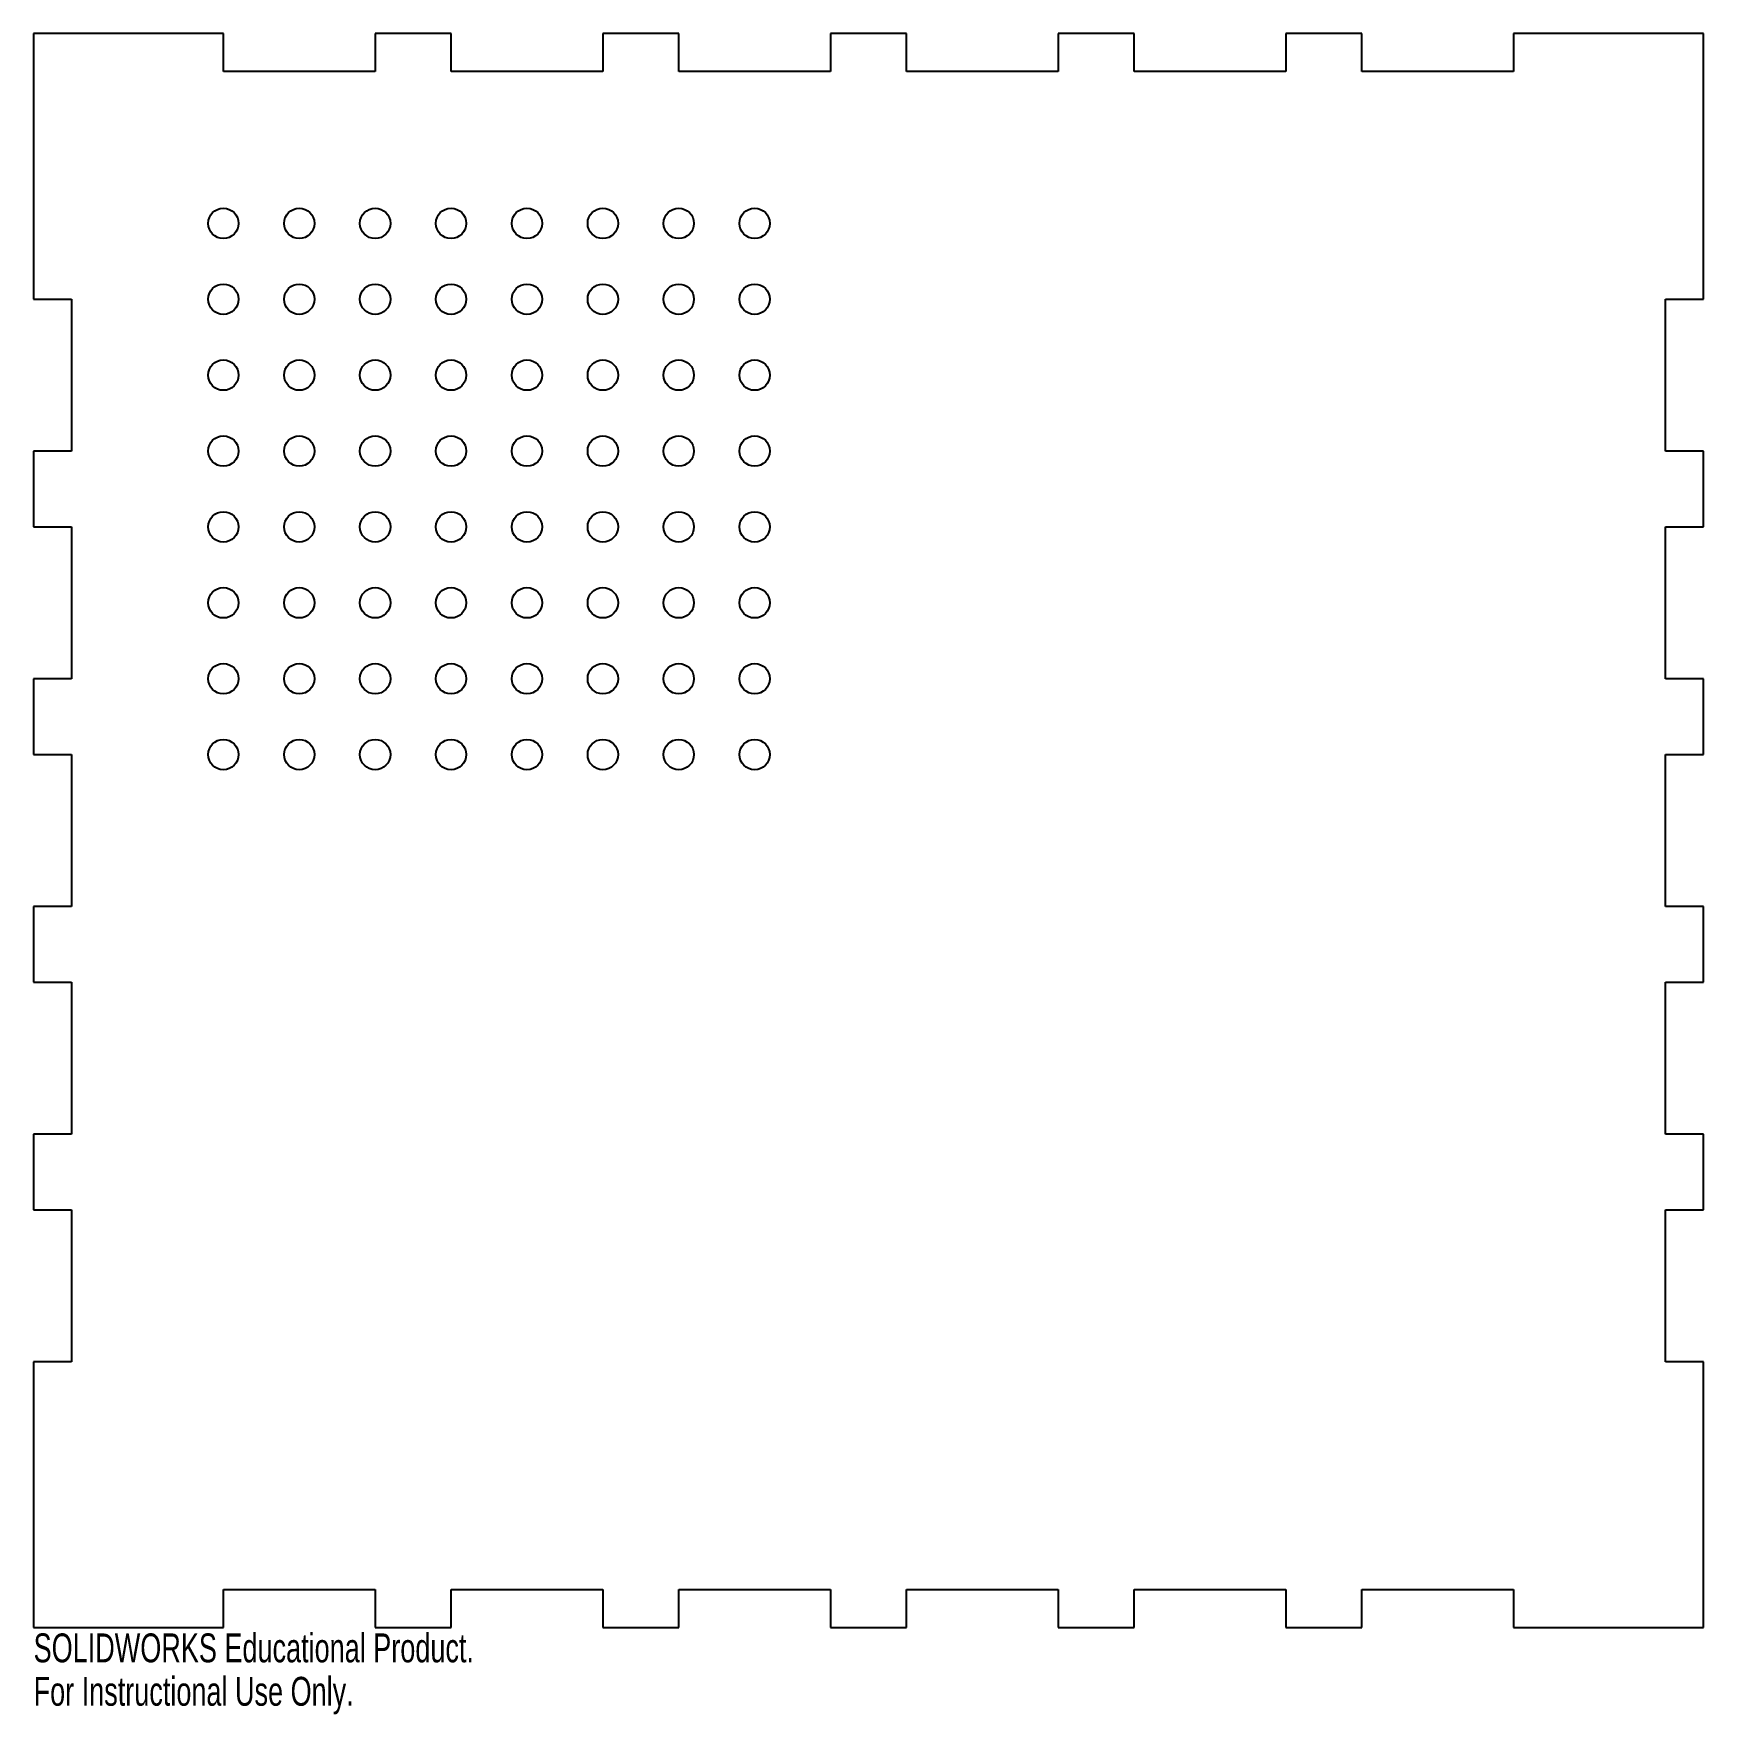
# Model space of a CAD drawing. Header units: inches. Extents: x -5.5 to 5.5, y -5.8 to 5.2.
import ezdxf

# ---------------------------------------------------------------- set-up
doc = ezdxf.new("R2010")
doc.units = ezdxf.units.IN
doc.header["$MEASUREMENT"] = 0
doc.styles.add('SLDTEXTSTYLE0', font='TXT', dxfattribs={"width": 0.7})

msp = doc.modelspace()

# ---------------------------------------------------------------- linework, layer by layer
at = {"color": 7, "linetype": 'Continuous', "lineweight": 25}
for p, q in [((-4.25, 5.25), (-5.5, 5.25)), ((-5.5, 5.25), (-5.5, 3.5)), ((-4.25, 5), (-4.25, 5.25)), ((-2.75, 5.25), (-3.25, 5.25)), ((-3.25, 5.25), (-3.25, 5)), ((-2.75, 5), (-2.75, 5.25)), ((-1.25, 5.25), (-1.75, 5.25)), ((-1.75, 5.25), (-1.75, 5)), ((-1.25, 5), (-1.25, 5.25)), ((0.25, 5.25), (-0.25, 5.25)), ((-0.25, 5.25), (-0.25, 5)), ((0.25, 5), (0.25, 5.25)), ((1.75, 5.25), (1.25, 5.25)), ((1.25, 5.25), (1.25, 5)), ((1.75, 5), (1.75, 5.25)), ((3.25, 5.25), (2.75, 5.25)), ((2.75, 5.25), (2.75, 5)), ((3.25, 5), (3.25, 5.25)), ((5.5, 5.25), (4.25, 5.25)), ((4.25, 5.25), (4.25, 5)), ((5.5, 3.5), (5.5, 5.25)), ((-3.25, 5), (-4.25, 5)), ((-1.75, 5), (-2.75, 5)), ((-0.25, 5), (-1.25, 5)), ((1.25, 5), (0.25, 5)), ((2.75, 5), (1.75, 5)), ((4.25, 5), (3.25, 5)), ((-5.5, 3.5), (-5.25, 3.5)), ((-5.25, 3.5), (-5.25, 2.5)), ((5.25, 2.5), (5.25, 3.5)), ((5.25, 3.5), (5.5, 3.5)), ((-5.25, 2.5), (-5.5, 2.5)), ((-5.5, 2.5), (-5.5, 2)), ((5.5, 2.5), (5.25, 2.5)), ((5.5, 2), (5.5, 2.5)), ((-5.5, 2), (-5.25, 2)), ((-5.25, 2), (-5.25, 1)), ((5.25, 1), (5.25, 2)), ((5.25, 2), (5.5, 2)), ((-5.25, 1), (-5.5, 1)), ((-5.5, 1), (-5.5, 0.5)), ((5.5, 1), (5.25, 1)), ((5.5, 0.5), (5.5, 1)), ((-5.5, 0.5), (-5.25, 0.5)), ((-5.25, 0.5), (-5.25, -0.5)), ((5.25, -0.5), (5.25, 0.5)), ((5.25, 0.5), (5.5, 0.5)), ((-5.25, -0.5), (-5.5, -0.5)), ((-5.5, -0.5), (-5.5, -1)), ((5.5, -0.5), (5.25, -0.5)), ((5.5, -1), (5.5, -0.5)), ((-5.5, -1), (-5.25, -1)), ((-5.25, -1), (-5.25, -2)), ((5.25, -2), (5.25, -1)), ((5.25, -1), (5.5, -1)), ((-5.25, -2), (-5.5, -2)), ((-5.5, -2), (-5.5, -2.5)), ((5.5, -2), (5.25, -2)), ((5.5, -2.5), (5.5, -2)), ((-5.5, -2.5), (-5.25, -2.5)), ((-5.25, -2.5), (-5.25, -3.5)), ((5.25, -3.5), (5.25, -2.5)), ((5.25, -2.5), (5.5, -2.5)), ((-5.5, -3.5), (-5.5, -5.25)), ((-5.25, -3.5), (-5.5, -3.5)), ((5.5, -3.5), (5.25, -3.5)), ((5.5, -5.25), (5.5, -3.5)), ((-4.25, -5.25), (-4.25, -5)), ((-4.25, -5), (-3.25, -5)), ((-3.25, -5), (-3.25, -5.25)), ((-2.75, -5.25), (-2.75, -5)), ((-2.75, -5), (-1.75, -5)), ((-1.75, -5), (-1.75, -5.25)), ((-1.25, -5.25), (-1.25, -5)), ((-1.25, -5), (-0.25, -5)), ((-0.25, -5), (-0.25, -5.25)), ((0.25, -5.25), (0.25, -5)), ((0.25, -5), (1.25, -5)), ((1.25, -5), (1.25, -5.25)), ((1.75, -5.25), (1.75, -5)), ((1.75, -5), (2.75, -5)), ((2.75, -5), (2.75, -5.25)), ((3.25, -5.25), (3.25, -5)), ((3.25, -5), (4.25, -5)), ((4.25, -5), (4.25, -5.25)), ((-5.5, -5.25), (-4.25, -5.25)), ((-3.25, -5.25), (-2.75, -5.25)), ((-1.75, -5.25), (-1.25, -5.25)), ((-0.25, -5.25), (0.25, -5.25)), ((1.25, -5.25), (1.75, -5.25)), ((2.75, -5.25), (3.25, -5.25)), ((4.25, -5.25), (5.5, -5.25))]:
    msp.add_line(p, q, dxfattribs=at)
for centre in [(-4.25, 4), (-3.75, 4), (-3.25, 4), (-2.75, 4), (-2.25, 4), (-1.75, 4), (-1.25, 4), (-0.75, 4), (-4.25, 3.5), (-3.75, 3.5), (-3.25, 3.5), (-2.75, 3.5), (-2.25, 3.5), (-1.75, 3.5), (-1.25, 3.5), (-0.75, 3.5), (-4.25, 3), (-3.75, 3), (-3.25, 3), (-2.75, 3), (-2.25, 3), (-1.75, 3), (-1.25, 3), (-0.75, 3), (-4.25, 2.5), (-3.75, 2.5), (-3.25, 2.5), (-2.75, 2.5), (-2.25, 2.5), (-1.75, 2.5), (-1.25, 2.5), (-0.75, 2.5), (-4.25, 2), (-3.75, 2), (-3.25, 2), (-2.75, 2), (-2.25, 2), (-1.75, 2), (-1.25, 2), (-0.75, 2), (-4.25, 1.5), (-3.75, 1.5), (-3.25, 1.5), (-2.75, 1.5), (-2.25, 1.5), (-1.75, 1.5), (-1.25, 1.5), (-0.75, 1.5), (-4.25, 1), (-3.75, 1), (-3.25, 1), (-2.75, 1), (-2.25, 1), (-1.75, 1), (-1.25, 1), (-0.75, 1), (-4.25, 0.5), (-3.75, 0.5), (-3.25, 0.5), (-2.75, 0.5), (-2.25, 0.5), (-1.75, 0.5), (-1.25, 0.5), (-0.75, 0.5)]:
    msp.add_circle(centre, 0.1, dxfattribs=at)

# ---------------------------------------------------------------- texts
at = {"color": 7, "linetype": 'Continuous', "char_height": 0.1903, "attachment_point": 1, "style": 'SLDTEXTSTYLE0'}
for s, insert in [('SOLIDWORKS Educational Product.', (-5.5, -5.29)), ('For Instructional Use Only.', (-5.5, -5.576))]:
    msp.add_mtext(s, dxfattribs=dict(at, insert=insert))

doc.saveas('drawing.dxf')
